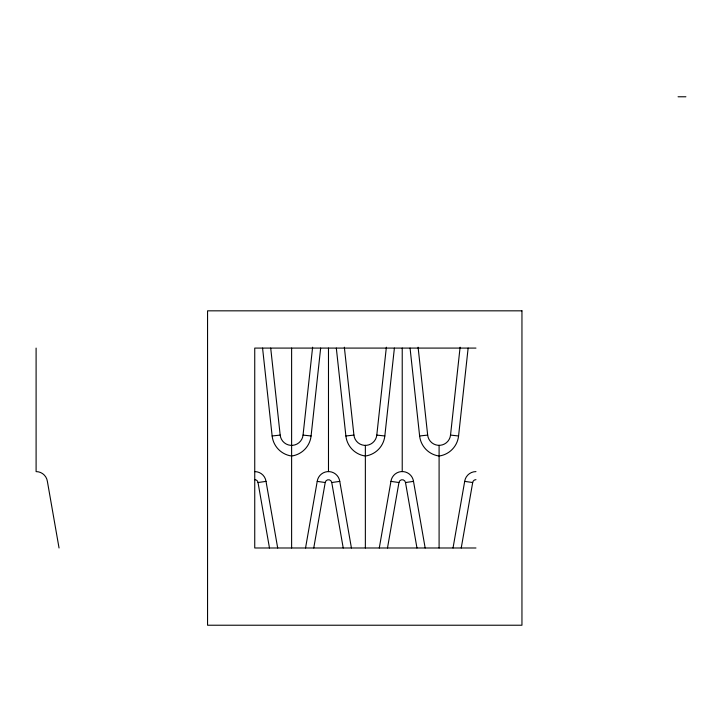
<?xml version="1.0" encoding="UTF-8"?>
<svg xmlns="http://www.w3.org/2000/svg" width="722" height="722" viewBox="0 0 722 722"><rect width="100%" height="100%" fill="white"/><g stroke="black" fill="none" stroke-linecap="round" stroke-linejoin="round"><path stroke-width="1.08" d="M262.573 348.085L272.14 435.971L280.181 435.095A11.498 11.498 0 0 0 303.05 435.095L312.617 347.21M272.14 435.971A22.725 22.725 0 0 0 291.616 456.024A22.725 22.725 0 0 0 311.083 435.971L320.658 348.085M336.317 348.085L345.883 435.971L353.924 435.095A11.498 11.498 0 0 0 376.794 435.095L386.36 347.21M345.883 435.971A22.725 22.725 0 0 0 365.359 456.024A22.725 22.725 0 0 0 384.826 435.971L394.392 348.085M410.06 348.085L419.626 435.971L427.668 435.095A11.498 11.498 0 0 0 450.528 435.095L460.104 347.21M419.626 435.971A22.725 22.725 0 0 0 439.093 456.024A22.725 22.725 0 0 0 458.569 435.971L468.136 348.085M351.424 547.989L339.764 481.375L331.759 482.531A3.312 3.312 0 0 0 325.207 482.531L313.754 547.989M425.168 547.989L413.507 481.375L405.502 482.531A3.312 3.312 0 0 0 398.95 482.531L387.488 547.989M475.969 479.688A3.312 3.312 0 0 0 472.693 482.531L461.232 547.989M305.541 547.989L317.211 481.375A11.39 11.39 0 0 1 339.764 481.375M379.285 547.989L390.945 481.375A11.39 11.39 0 0 1 413.507 481.375M453.028 547.989L464.688 481.375A11.39 11.39 0 0 1 475.969 471.601M254.74 479.688A3.312 3.312 0 0 1 258.016 482.531L266.021 481.375L277.69 547.989M678.066 96.775L685.9 96.775M475.969 348.085L254.74 348.085L254.74 547.989L475.969 547.989M450.528 435.095L458.569 435.971M376.794 435.095L384.826 435.971M303.05 435.095L311.083 435.971M464.688 481.375L472.693 482.531M390.945 481.375L398.95 482.531M317.211 481.375L325.207 482.531M416.964 547.989L405.502 482.531M343.221 547.989L331.759 482.531M269.477 547.989L258.016 482.531M59.042 547.989L47.381 481.375A11.39 11.39 0 0 0 36.1 471.601L36.1 348.085M418.092 347.21L427.668 435.095M344.349 347.21L353.924 435.095M270.705 348.085L280.181 435.095M439.093 445.357L439.093 547.989M402.226 348.085L402.226 471.601M365.359 445.357L365.359 547.989M328.483 348.085L328.483 471.601M291.616 348.085L291.616 547.989M254.74 471.601A11.39 11.39 0 0 1 266.021 481.375M521.952 310.83L207.557 310.83L207.557 625.225L521.952 625.225L521.952 310.83"/></g></svg>
